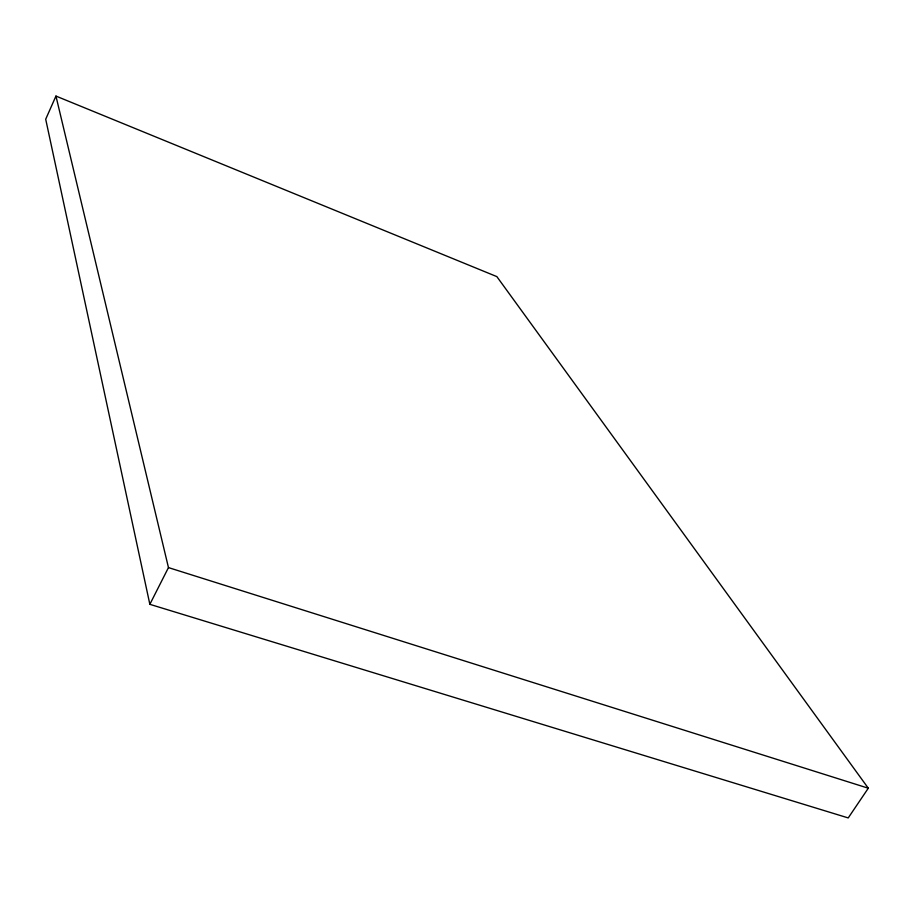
<?xml version="1.0" encoding="UTF-8"?>
<svg xmlns="http://www.w3.org/2000/svg" width="914" height="914" viewBox="0 0 914 914"><rect width="100%" height="100%" fill="white"/><g stroke="black" fill="none" stroke-linecap="round" stroke-linejoin="round"><path stroke-width="1.37" d="M55.948 96.073L45.7 119.22L149.85 604.325L848.226 817.927L868.3 788.211L496.85 276.611L55.948 96.073L168.462 567.594L149.85 604.325M168.462 567.594L868.3 788.211"/></g></svg>
